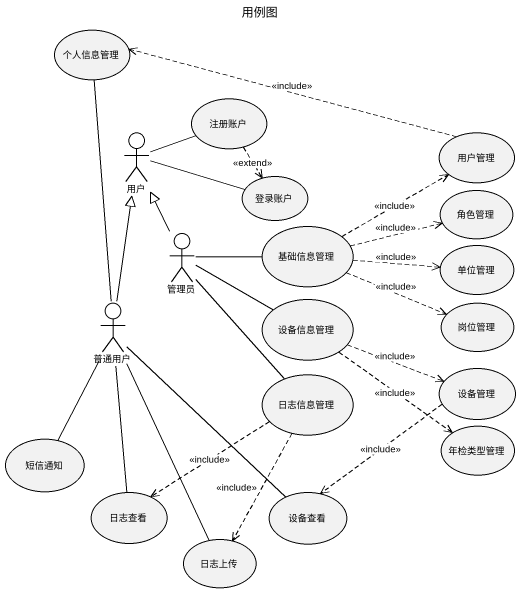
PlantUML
@startuml
title 用例图
usecase 个人信息管理
usecase 注册账户
actor 用户
usecase 用户管理
usecase 登录账户
usecase 角色管理
actor 管理员
usecase 基础信息管理
usecase 单位管理
actor 普通用户
usecase 设备信息管理
usecase 岗位管理
usecase 日志信息管理
usecase 设备管理
usecase 年检类型管理
usecase 短信通知
usecase 日志查看
usecase 设备查看
usecase 日志上传
注册账户 ..> 登录账户 : <<extend>>
用户 -right- 注册账户
用户 -right- 登录账户
用户管理 .left.> 个人信息管理 : <<include>>
管理员 -up-|> 用户
管理员 -right- 基础信息管理
管理员 -right- 设备信息管理
管理员 -- 日志信息管理
基础信息管理 .right.> 用户管理 : <<include>>
基础信息管理 .right.> 角色管理 : <<include>>
基础信息管理 .right.> 单位管理 : <<include>>
基础信息管理 .right.> 岗位管理 : <<include>>
普通用户 -up- 个人信息管理
普通用户 -up-|> 用户
普通用户 -- 短信通知
普通用户 -- 日志查看
普通用户 -- 设备查看
普通用户 -- 日志上传
设备信息管理 .right.> 设备管理 : <<include>>
设备信息管理 ..> 年检类型管理 : <<include>>
日志信息管理 ..> 日志查看 : <<include>>
日志信息管理 ..> 日志上传 : <<include>>
设备管理 ..> 设备查看 : <<include>>
@enduml
